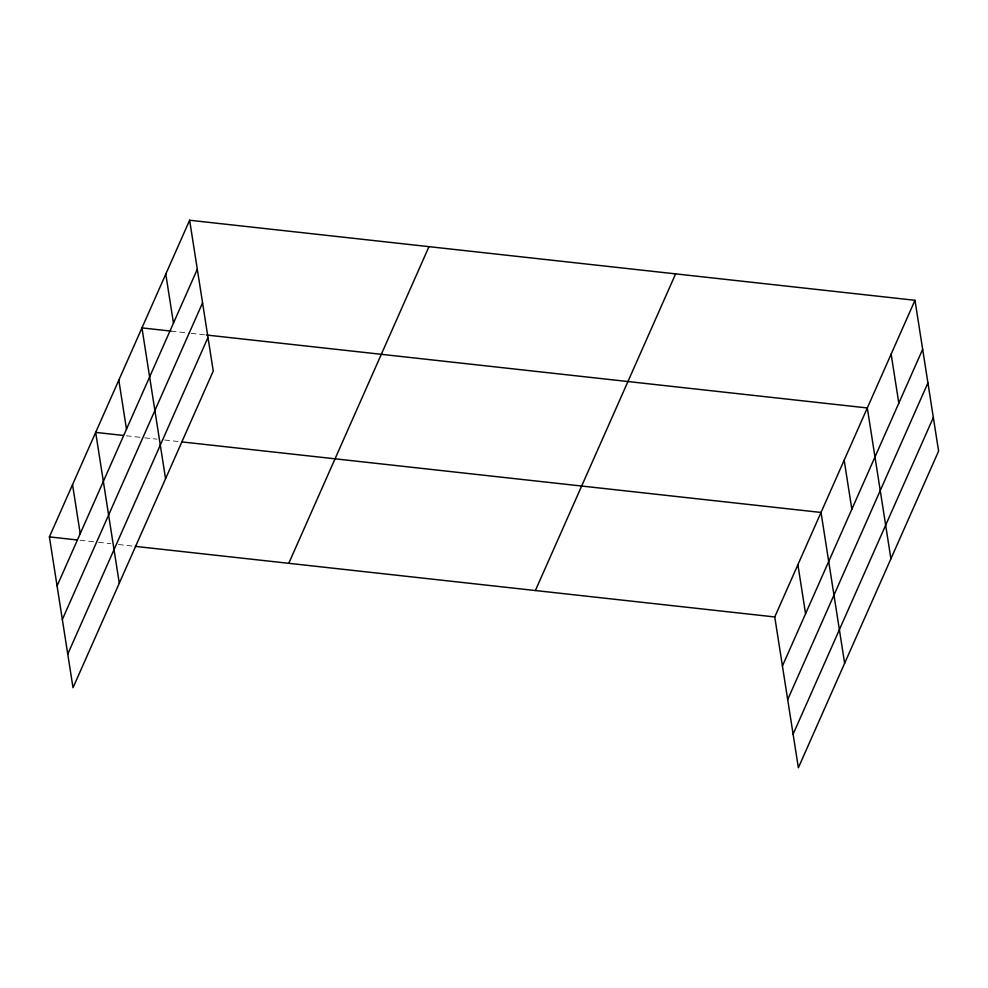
<?xml version="1.0" encoding="UTF-8"?>
<svg xmlns="http://www.w3.org/2000/svg" width="988" height="988" viewBox="0 0 988 988"><rect width="100%" height="100%" fill="white"/><g stroke="black" fill="none" stroke-linecap="round" stroke-linejoin="round"><path stroke-width="0.74" stroke-dasharray="4.94 3.71" d="M171.109 331.116L189.523 333.141M191.054 333.314L204.862 334.846M126.365 435.782L143.248 437.647M144.779 437.808L157.055 439.166M164.724 440.018L180.063 441.71M80.09 540.275L96.972 542.14M98.504 542.313L110.78 543.672M118.449 544.512L133.788 546.203"/><path stroke-width="1.48" d="M189.634 220.238L213.247 371.043L73.013 687.71L49.4 536.892L189.634 220.238L914.987 300.29L938.6 451.108L798.366 767.762L774.753 616.957L914.987 300.29M57.082 585.909L197.304 269.255M62.343 619.501L202.565 302.847M67.752 654.118L207.986 337.451M288.768 563.308L428.99 246.654M535.385 590.528L675.619 273.874M782.434 665.974L922.656 349.32M787.695 699.566L927.917 382.912M793.117 734.183L933.339 417.516M171.109 331.116L141.951 327.893L165.564 478.711M206.393 335.006L867.303 407.958L890.917 558.776M123.29 435.436L95.675 432.398L119.289 583.204M181.607 441.883L821.028 512.451L844.641 663.269M49.4 536.892L77.015 539.942M135.331 546.376L774.753 616.957M891.139 354.124L898.821 403.153M844.172 460.21L851.841 509.228M797.896 564.704L805.566 613.733M165.786 274.059L173.468 323.088M118.819 380.145L126.489 429.163M72.544 484.639L80.213 533.668"/></g></svg>
